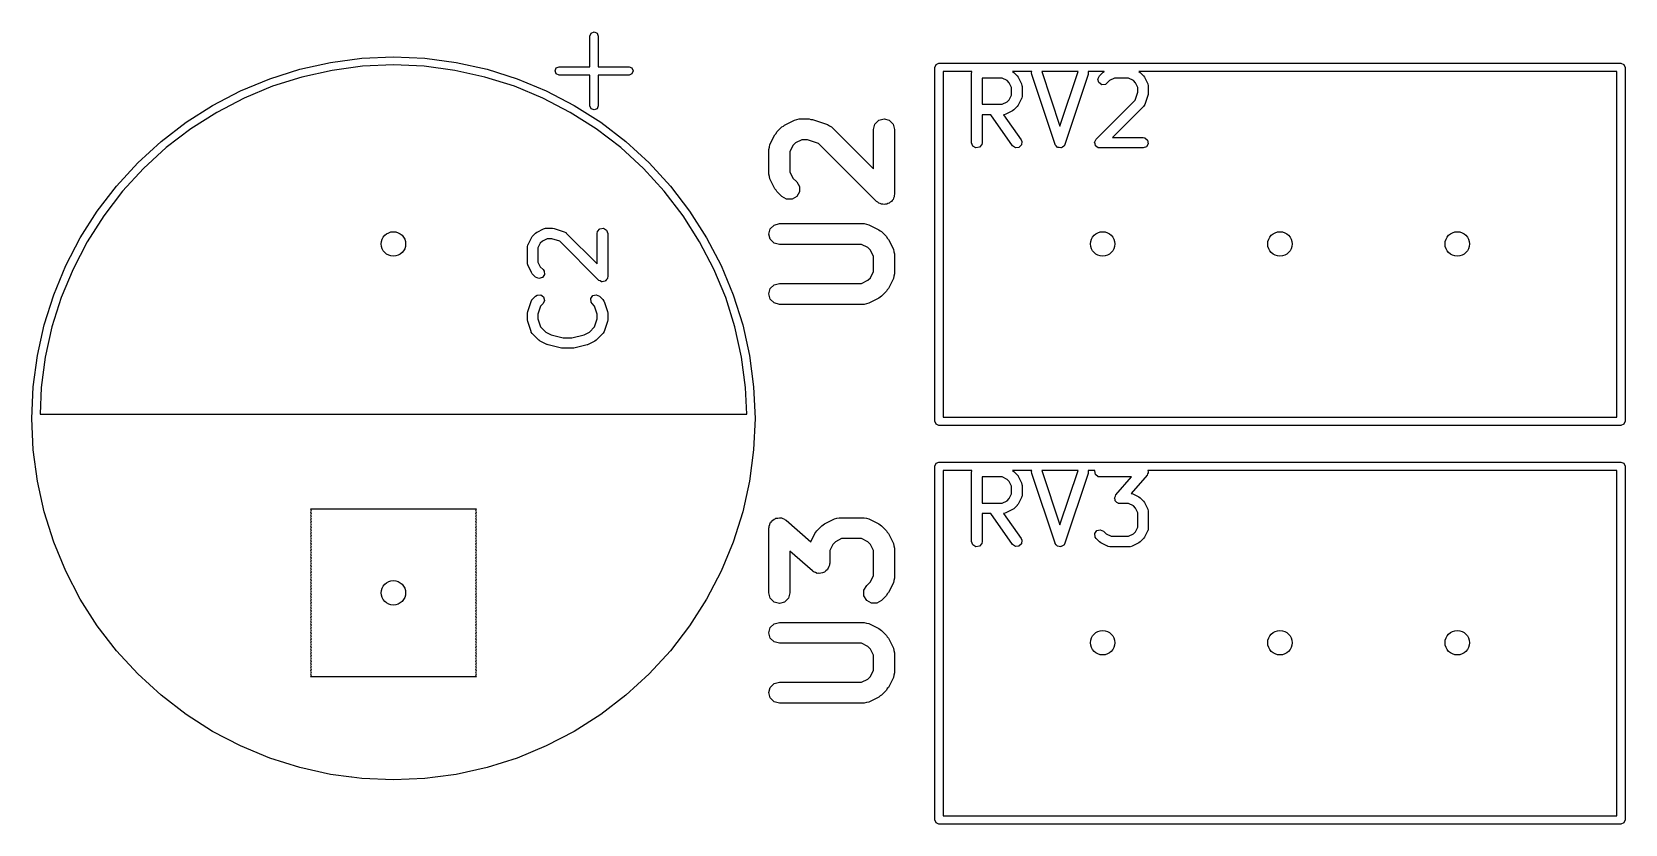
# Model space of a CAD drawing. Extents: x 0.02 to 2.37, y 0.01 to 1.59.
# Drawn here: x 1.471 to 2.37, y 0.573 to 1.02 of the extents above; entities that cross this region are included whole.
import ezdxf

# ---------------------------------------------------------------- set-up
doc = ezdxf.new("R2010")
doc.units = 0
doc.header["$MEASUREMENT"] = 0
doc.layers.add('BLACK', color=7, linetype='CONTINUOUS')

msp = doc.modelspace()

# ---------------------------------------------------------------- linework, layer by layer
at = {"layer": 'BLACK', "linetype": 'CONTINUOUS'}
for p, q in [((1.78583, 1.01731), (1.78652, 1.01898)), ((1.78583, 0.99999), (1.78583, 1.01731)), ((1.78652, 1.01898), (1.78819, 1.01967)), ((1.78819, 1.01967), (1.78986, 1.01898)), ((1.78986, 1.01898), (1.79055, 1.01731)), ((1.79055, 1.01731), (1.79055, 0.99999)), ((1.60525, 0.99321), (1.62222, 0.99856)), ((1.62222, 0.99856), (1.63959, 1.00241)), ((1.64037, 0.99795), (1.62339, 0.99418)), ((1.63959, 1.00241), (1.65723, 1.00474)), ((1.65762, 1.00022), (1.64037, 0.99795)), ((1.65723, 1.00474), (1.675, 1.00551)), ((1.675, 1.00098), (1.65762, 1.00022)), ((1.675, 1.00551), (1.69277, 1.00474)), ((1.69238, 1.00022), (1.675, 1.00098)), ((1.70963, 0.99795), (1.69238, 1.00022)), ((1.69277, 1.00474), (1.71041, 1.00241)), ((1.72661, 0.99418), (1.70963, 0.99795)), ((1.71041, 1.00241), (1.72778, 0.99856)), ((1.72778, 0.99856), (1.74475, 0.99321)), ((1.76614, 0.99762), (1.76683, 0.99929)), ((1.76683, 0.99595), (1.76614, 0.99762)), ((1.76683, 0.99929), (1.7685, 0.99999)), ((1.7685, 0.99999), (1.78583, 0.99999)), ((1.79055, 0.99999), (1.80787, 0.99999)), ((1.80787, 0.99999), (1.80954, 0.99929)), ((1.80954, 0.99929), (1.81024, 0.99762)), ((1.81024, 0.99762), (1.80954, 0.99595)), ((1.98031, 0.99961), (1.98101, 1.00128)), ((1.98031, 0.8), (1.98031, 0.99961)), ((1.98101, 1.00128), (1.98268, 1.00197)), ((1.98268, 1.00197), (2.36732, 1.00197)), ((2.36732, 1.00197), (2.36899, 1.00128)), ((2.36899, 1.00128), (2.36969, 0.99961)), ((2.36969, 0.99961), (2.36969, 0.8)), ((1.58881, 0.9864), (1.60525, 0.99321)), ((1.6068, 0.98895), (1.59073, 0.98229)), ((1.62339, 0.99418), (1.6068, 0.98895)), ((1.7432, 0.98895), (1.72661, 0.99418)), ((1.75927, 0.98229), (1.7432, 0.98895)), ((1.74475, 0.99321), (1.76119, 0.9864)), ((1.7685, 0.99526), (1.76683, 0.99595)), ((1.78583, 0.99526), (1.7685, 0.99526)), ((1.78583, 0.97794), (1.78583, 0.99526)), ((1.80787, 0.99526), (1.79055, 0.99526)), ((1.79055, 0.99526), (1.79055, 0.97794)), ((1.80954, 0.99595), (1.80787, 0.99526)), ((2.00125, 0.99724), (1.98504, 0.99724)), ((1.98504, 0.99724), (1.98504, 0.80236)), ((2.00112, 0.99646), (2.00118, 0.99685)), ((2.00112, 0.95709), (2.00112, 0.99646)), ((2.00116, 0.99698), (2.00123, 0.99709)), ((2.00118, 0.99685), (2.00116, 0.99698)), ((2.00123, 0.99709), (2.00125, 0.99724)), ((2.01837, 0.99351), (2.00702, 0.99351)), ((2.00702, 0.99351), (2.00702, 0.97879)), ((2.02107, 0.99216), (2.01837, 0.99351)), ((2.02226, 0.99097), (2.02107, 0.99216)), ((2.02361, 0.98827), (2.02226, 0.99097)), ((2.03514, 0.99724), (2.02411, 0.99724)), ((2.02411, 0.99724), (2.02414, 0.99723)), ((2.02414, 0.99723), (2.02485, 0.9967)), ((2.02485, 0.9967), (2.0249, 0.99668)), ((2.0249, 0.99668), (2.02678, 0.9948)), ((2.02678, 0.9948), (2.02728, 0.99408)), ((2.02728, 0.99408), (2.02733, 0.99403)), ((2.02733, 0.99403), (2.02921, 0.99029)), ((2.02921, 0.99029), (2.0295, 0.9893)), ((2.0295, 0.9893), (2.02946, 0.98913)), ((2.02946, 0.98913), (2.02952, 0.98896)), ((2.02952, 0.98896), (2.02952, 0.98334)), ((2.03486, 0.99654), (2.03514, 0.99724)), ((2.03501, 0.99553), (2.03486, 0.99654)), ((2.04814, 0.95616), (2.03501, 0.99553)), ((2.04067, 0.99724), (2.05094, 0.96643)), ((2.06121, 0.99724), (2.04067, 0.99724)), ((2.05094, 0.96643), (2.06121, 0.99724)), ((2.06686, 0.99553), (2.05374, 0.95616)), ((2.07589, 0.99724), (2.06682, 0.99724)), ((2.06682, 0.99724), (2.06686, 0.99553)), ((2.07237, 0.99297), (2.07322, 0.9948)), ((2.07289, 0.99102), (2.07237, 0.99297)), ((2.07455, 0.98986), (2.07289, 0.99102)), ((2.07322, 0.9948), (2.0751, 0.99668)), ((2.07656, 0.99004), (2.07455, 0.98986)), ((2.0751, 0.99668), (2.07582, 0.99718)), ((2.07582, 0.99718), (2.07586, 0.99723)), ((2.07586, 0.99723), (2.07589, 0.99724)), ((2.0774, 0.99063), (2.07656, 0.99004)), ((2.07893, 0.99216), (2.0774, 0.99063)), ((2.08163, 0.99351), (2.07893, 0.99216)), ((2.08961, 0.99351), (2.08163, 0.99351)), ((2.09231, 0.99216), (2.08961, 0.99351)), ((2.0935, 0.99097), (2.09231, 0.99216)), ((2.09485, 0.98827), (2.0935, 0.99097)), ((2.09535, 0.99724), (2.09538, 0.99723)), ((2.36496, 0.99724), (2.09535, 0.99724)), ((2.09538, 0.99723), (2.09609, 0.9967)), ((2.09609, 0.9967), (2.09614, 0.99668)), ((2.09614, 0.99668), (2.09802, 0.9948)), ((2.09802, 0.9948), (2.09853, 0.99408)), ((2.09853, 0.99408), (2.09857, 0.99403)), ((2.09857, 0.99403), (2.10045, 0.99029)), ((2.10045, 0.99029), (2.10074, 0.9893)), ((2.10074, 0.9893), (2.1007, 0.98913)), ((2.1007, 0.98913), (2.10076, 0.98896)), ((2.10076, 0.98896), (2.10076, 0.98522)), ((2.36496, 0.80236), (2.36496, 0.99724)), ((1.57303, 0.97819), (1.58881, 0.9864)), ((1.59073, 0.98229), (1.5753, 0.97426)), ((1.7747, 0.97426), (1.75927, 0.98229)), ((1.76119, 0.9864), (1.77697, 0.97819)), ((2.01837, 0.97879), (2.02107, 0.98014)), ((2.02107, 0.98014), (2.02226, 0.98134)), ((2.02226, 0.98134), (2.02361, 0.98404)), ((2.02361, 0.98404), (2.02361, 0.98827)), ((2.02921, 0.98202), (2.02733, 0.97827)), ((2.02923, 0.9822), (2.02921, 0.98202)), ((2.02934, 0.98233), (2.02923, 0.9822)), ((2.02952, 0.98334), (2.02934, 0.98233)), ((2.07135, 0.95918), (2.09335, 0.98119)), ((2.09335, 0.98119), (2.09485, 0.98569)), ((2.09485, 0.98569), (2.09485, 0.98827)), ((2.10061, 0.98428), (2.09873, 0.97866)), ((2.10076, 0.98522), (2.10061, 0.98435)), ((2.10061, 0.98435), (2.10061, 0.98428)), ((1.55803, 0.96863), (1.57303, 0.97819)), ((1.5753, 0.97426), (1.56063, 0.96492)), ((1.78937, 0.96492), (1.7747, 0.97426)), ((1.77697, 0.97819), (1.79197, 0.96863)), ((1.78652, 0.97627), (1.78583, 0.97794)), ((1.78819, 0.97558), (1.78652, 0.97627)), ((1.78986, 0.97627), (1.78819, 0.97558)), ((1.79055, 0.97794), (1.78986, 0.97627)), ((1.90259, 0.97019), (1.9039, 0.97054)), ((1.9039, 0.97054), (1.90952, 0.97054)), ((1.90952, 0.97054), (1.91044, 0.97029)), ((1.94875, 0.96975), (1.95171, 0.97054)), ((1.95171, 0.97054), (1.95466, 0.96975)), ((2.00702, 0.97879), (2.01837, 0.97879)), ((2.0119, 0.97289), (2.00702, 0.97289)), ((2.00702, 0.97289), (2.00702, 0.95709)), ((2.02415, 0.9554), (2.0119, 0.97289)), ((2.01923, 0.97295), (2.0191, 0.9729)), ((2.0191, 0.9729), (2.02898, 0.95879)), ((2.0194, 0.97291), (2.01923, 0.97295)), ((2.02039, 0.9732), (2.0194, 0.97291)), ((2.02414, 0.97508), (2.02039, 0.9732)), ((2.02418, 0.97512), (2.02414, 0.97508)), ((2.0249, 0.97563), (2.02418, 0.97512)), ((2.02678, 0.9775), (2.0249, 0.97563)), ((2.02681, 0.97756), (2.02678, 0.9775)), ((2.02733, 0.97827), (2.02681, 0.97756)), ((2.09802, 0.9775), (2.08056, 0.96005)), ((2.09809, 0.97766), (2.09802, 0.9775)), ((2.09824, 0.97776), (2.09809, 0.97766)), ((2.09873, 0.97866), (2.09824, 0.97776)), ((1.54391, 0.9578), (1.55803, 0.96863)), ((1.56063, 0.96492), (1.54683, 0.95433)), ((1.80317, 0.95433), (1.78937, 0.96492)), ((1.79197, 0.96863), (1.80609, 0.9578)), ((1.88737, 0.95602), (1.89018, 0.96165)), ((1.89018, 0.96165), (1.89081, 0.96236)), ((1.89081, 0.96236), (1.89129, 0.96318)), ((1.89129, 0.96318), (1.8941, 0.966)), ((1.8941, 0.966), (1.89492, 0.96647)), ((1.89492, 0.96647), (1.89563, 0.9671)), ((1.89563, 0.9671), (1.90126, 0.96991)), ((1.90126, 0.96991), (1.90259, 0.97019)), ((1.91044, 0.97029), (1.91139, 0.97023)), ((1.91139, 0.97023), (1.91983, 0.96742)), ((1.91983, 0.96742), (1.92096, 0.96667)), ((1.92096, 0.96667), (1.92214, 0.966)), ((1.92214, 0.966), (1.9458, 0.94233)), ((1.9458, 0.96463), (1.94659, 0.96758)), ((1.9458, 0.94233), (1.9458, 0.96463)), ((1.94659, 0.96758), (1.94875, 0.96975)), ((1.95466, 0.96975), (1.95682, 0.96758)), ((1.95682, 0.96758), (1.95761, 0.96463)), ((1.95761, 0.96463), (1.95761, 0.92807)), ((1.53079, 0.94578), (1.54391, 0.9578)), ((1.54683, 0.95433), (1.534, 0.94257)), ((1.816, 0.94257), (1.80317, 0.95433)), ((1.80609, 0.9578), (1.81921, 0.94578)), ((1.88675, 0.95338), (1.8871, 0.95469)), ((1.88675, 0.93932), (1.88675, 0.95338)), ((1.8871, 0.95469), (1.88737, 0.95602)), ((1.90032, 0.95551), (1.89856, 0.95199)), ((1.90177, 0.95697), (1.90032, 0.95551)), ((1.90529, 0.95873), (1.90177, 0.95697)), ((1.90857, 0.95873), (1.90529, 0.95873)), ((1.91477, 0.95666), (1.90857, 0.95873)), ((1.94753, 0.9239), (1.91477, 0.95666)), ((2.00181, 0.9552), (2.00112, 0.95709)), ((2.00356, 0.95419), (2.00181, 0.9552)), ((2.00554, 0.95454), (2.00356, 0.95419)), ((2.00684, 0.95608), (2.00554, 0.95454)), ((2.00702, 0.95709), (2.00684, 0.95608)), ((2.0258, 0.95424), (2.02415, 0.9554)), ((2.02781, 0.95442), (2.0258, 0.95424)), ((2.02924, 0.95585), (2.02781, 0.95442)), ((2.02898, 0.95879), (2.02942, 0.95786)), ((2.02942, 0.95786), (2.02924, 0.95585)), ((2.04819, 0.95609), (2.04814, 0.95616)), ((2.04819, 0.95601), (2.04819, 0.95609)), ((2.04881, 0.95531), (2.04819, 0.95601)), ((2.04939, 0.95458), (2.04881, 0.95531)), ((2.04947, 0.95456), (2.04939, 0.95458)), ((2.04953, 0.9545), (2.04947, 0.95456)), ((2.05046, 0.95436), (2.04953, 0.9545)), ((2.05137, 0.95417), (2.05046, 0.95436)), ((2.05145, 0.95421), (2.05137, 0.95417)), ((2.05153, 0.9542), (2.05145, 0.95421)), ((2.05233, 0.95469), (2.05153, 0.9542)), ((2.05315, 0.95513), (2.05233, 0.95469)), ((2.05318, 0.95521), (2.05315, 0.95513)), ((2.05325, 0.95526), (2.05318, 0.95521)), ((2.05374, 0.95616), (2.05325, 0.95526)), ((2.07049, 0.95735), (2.07055, 0.95747)), ((2.07072, 0.95649), (2.07049, 0.95735)), ((2.07053, 0.95761), (2.07097, 0.95838)), ((2.07055, 0.95747), (2.07053, 0.95761)), ((2.07088, 0.95562), (2.07072, 0.95649)), ((2.07098, 0.95553), (2.07088, 0.95562)), ((2.07097, 0.95838), (2.07135, 0.95918)), ((2.07102, 0.9554), (2.07098, 0.95553)), ((2.07174, 0.95489), (2.07102, 0.9554)), ((2.07242, 0.95432), (2.07174, 0.95489)), ((2.07261, 0.95429), (2.07242, 0.95432)), ((2.07267, 0.95424), (2.07261, 0.95429)), ((2.0728, 0.95425), (2.07267, 0.95424)), ((2.07343, 0.95414), (2.0728, 0.95425)), ((2.09781, 0.95414), (2.07343, 0.95414)), ((2.08056, 0.96005), (2.09781, 0.96005)), ((2.09781, 0.96005), (2.09882, 0.95987)), ((2.0997, 0.95483), (2.09781, 0.95414)), ((2.09882, 0.95987), (2.10036, 0.95857)), ((2.10071, 0.95658), (2.0997, 0.95483)), ((2.10036, 0.95857), (2.10071, 0.95658)), ((1.51878, 0.93266), (1.53079, 0.94578)), ((1.81921, 0.94578), (1.83122, 0.93266)), ((1.89856, 0.95199), (1.89856, 0.94072)), ((1.534, 0.94257), (1.52225, 0.92975)), ((1.82775, 0.92975), (1.816, 0.94257)), ((1.8871, 0.93801), (1.88675, 0.93932)), ((1.88737, 0.93668), (1.8871, 0.93801)), ((1.89018, 0.93106), (1.88737, 0.93668)), ((1.89856, 0.94072), (1.90032, 0.9372)), ((1.90032, 0.9372), (1.90245, 0.93506)), ((1.90245, 0.93506), (1.90398, 0.93241)), ((1.50794, 0.91855), (1.51878, 0.93266)), ((1.52225, 0.92975), (1.51166, 0.91595)), ((1.83834, 0.91595), (1.82775, 0.92975)), ((1.83122, 0.93266), (1.84206, 0.91855)), ((1.89081, 0.93035), (1.89018, 0.93106)), ((1.89129, 0.92952), (1.89081, 0.93035)), ((1.8941, 0.92671), (1.89129, 0.92952)), ((1.89675, 0.92518), (1.8941, 0.92671)), ((1.90245, 0.92671), (1.8998, 0.92518)), ((1.90398, 0.92936), (1.90245, 0.92671)), ((1.90398, 0.93241), (1.90398, 0.92936)), ((1.95702, 0.92587), (1.95682, 0.92512)), ((1.95741, 0.92655), (1.95702, 0.92587)), ((1.95761, 0.92807), (1.95741, 0.92732)), ((1.95741, 0.92732), (1.95741, 0.92655)), ((1.49839, 0.90354), (1.50794, 0.91855)), ((1.84206, 0.91855), (1.85161, 0.90354)), ((1.8998, 0.92518), (1.89675, 0.92518)), ((1.9482, 0.92351), (1.94753, 0.9239)), ((1.94875, 0.92296), (1.9482, 0.92351)), ((1.9495, 0.92276), (1.94875, 0.92296)), ((1.95018, 0.92237), (1.9495, 0.92276)), ((1.95095, 0.92237), (1.95018, 0.92237)), ((1.95171, 0.92217), (1.95095, 0.92237)), ((1.95246, 0.92237), (1.95171, 0.92217)), ((1.95323, 0.92237), (1.95246, 0.92237)), ((1.95391, 0.92276), (1.95323, 0.92237)), ((1.95466, 0.92296), (1.95391, 0.92276)), ((1.95521, 0.92351), (1.95466, 0.92296)), ((1.95588, 0.9239), (1.95521, 0.92351)), ((1.95627, 0.92457), (1.95588, 0.9239)), ((1.95682, 0.92512), (1.95627, 0.92457)), ((1.51166, 0.91595), (1.50231, 0.90128)), ((1.75597, 0.9067), (1.75971, 0.90857)), ((1.75971, 0.90857), (1.7607, 0.90887)), ((1.7607, 0.90887), (1.76087, 0.90883)), ((1.76087, 0.90883), (1.76104, 0.90889)), ((1.76104, 0.90889), (1.76478, 0.90889)), ((1.76478, 0.90889), (1.76565, 0.90873)), ((1.76565, 0.90873), (1.76572, 0.90873)), ((1.76572, 0.90873), (1.77134, 0.90686)), ((1.79013, 0.90694), (1.79143, 0.90849)), ((1.79143, 0.90849), (1.79342, 0.90884)), ((1.79342, 0.90884), (1.79517, 0.90783)), ((1.79517, 0.90783), (1.79586, 0.90593)), ((1.84769, 0.90128), (1.83834, 0.91595)), ((1.88675, 0.90558), (1.88754, 0.90853)), ((1.88754, 0.90853), (1.8897, 0.91069)), ((1.8897, 0.91069), (1.89265, 0.91148)), ((1.89265, 0.91148), (1.94046, 0.91148)), ((1.94046, 0.91148), (1.94177, 0.91113)), ((1.94177, 0.91113), (1.9431, 0.91086)), ((1.9431, 0.91086), (1.94872, 0.90805)), ((1.94872, 0.90805), (1.94943, 0.90742)), ((1.49017, 0.88776), (1.49839, 0.90354)), ((1.50231, 0.90128), (1.49428, 0.88585)), ((1.75058, 0.89843), (1.75076, 0.89944)), ((1.75076, 0.89944), (1.75087, 0.89958)), ((1.75087, 0.89958), (1.7509, 0.89976)), ((1.7509, 0.89976), (1.75277, 0.9035)), ((1.75277, 0.9035), (1.7533, 0.90421)), ((1.7533, 0.90421), (1.75332, 0.90427)), ((1.75332, 0.90427), (1.7552, 0.90615)), ((1.7552, 0.90615), (1.75592, 0.90665)), ((1.75592, 0.90665), (1.75597, 0.9067)), ((1.75784, 0.90043), (1.75649, 0.89774)), ((1.75903, 0.90163), (1.75784, 0.90043)), ((1.76173, 0.90298), (1.75903, 0.90163)), ((1.76431, 0.90298), (1.76173, 0.90298)), ((1.76881, 0.90148), (1.76431, 0.90298)), ((1.79082, 0.87947), (1.76881, 0.90148)), ((1.77134, 0.90686), (1.77224, 0.90637)), ((1.77224, 0.90637), (1.77234, 0.90622)), ((1.77234, 0.90622), (1.7725, 0.90615)), ((1.7725, 0.90615), (1.78995, 0.88869)), ((1.78995, 0.90593), (1.79013, 0.90694)), ((1.78995, 0.88869), (1.78995, 0.90593)), ((1.79586, 0.90593), (1.79586, 0.88156)), ((1.85572, 0.88585), (1.84769, 0.90128)), ((1.85161, 0.90354), (1.85983, 0.88776)), ((1.88754, 0.90262), (1.88675, 0.90558)), ((1.8897, 0.90046), (1.88754, 0.90262)), ((1.89265, 0.89967), (1.8897, 0.90046)), ((1.93906, 0.89967), (1.89265, 0.89967)), ((1.94258, 0.89791), (1.93906, 0.89967)), ((1.94943, 0.90742), (1.95026, 0.90694)), ((1.95026, 0.90694), (1.95307, 0.90413)), ((1.95307, 0.90413), (1.95354, 0.90331)), ((1.95354, 0.90331), (1.95418, 0.90259)), ((1.95418, 0.90259), (1.95699, 0.89697)), ((1.75058, 0.88906), (1.75058, 0.89843)), ((1.75649, 0.89774), (1.75649, 0.88976)), ((1.75649, 0.88976), (1.75784, 0.88706)), ((1.94404, 0.89645), (1.94258, 0.89791)), ((1.9458, 0.89293), (1.94404, 0.89645)), ((1.9458, 0.88447), (1.9458, 0.89293)), ((1.95699, 0.89697), (1.95726, 0.89564)), ((1.95726, 0.89564), (1.95761, 0.89433)), ((1.95761, 0.89433), (1.95761, 0.88308)), ((1.48336, 0.87133), (1.49017, 0.88776)), ((1.49428, 0.88585), (1.48762, 0.86977)), ((1.75064, 0.88889), (1.75058, 0.88906)), ((1.7506, 0.88872), (1.75064, 0.88889)), ((1.7509, 0.88774), (1.7506, 0.88872)), ((1.75277, 0.88399), (1.7509, 0.88774)), ((1.75282, 0.88395), (1.75277, 0.88399)), ((1.75332, 0.88322), (1.75282, 0.88395)), ((1.7552, 0.88135), (1.75332, 0.88322)), ((1.75703, 0.88049), (1.7552, 0.88135)), ((1.75898, 0.88102), (1.75703, 0.88049)), ((1.75784, 0.88706), (1.75937, 0.88552)), ((1.76014, 0.88267), (1.75898, 0.88102)), ((1.75937, 0.88552), (1.75996, 0.88468)), ((1.75996, 0.88468), (1.76014, 0.88267)), ((1.79571, 0.88073), (1.79568, 0.88055)), ((1.79576, 0.8808), (1.79571, 0.88073)), ((1.79586, 0.88156), (1.79575, 0.88093)), ((1.79575, 0.88093), (1.79576, 0.8808)), ((1.86238, 0.86977), (1.85572, 0.88585)), ((1.85983, 0.88776), (1.86664, 0.87133)), ((1.94258, 0.8795), (1.94404, 0.88095)), ((1.94404, 0.88095), (1.9458, 0.88447)), ((1.95726, 0.88177), (1.95699, 0.88044)), ((1.95761, 0.88308), (1.95726, 0.88177)), ((1.79162, 0.8791), (1.79082, 0.87947)), ((1.79239, 0.87865), (1.79162, 0.8791)), ((1.79253, 0.87868), (1.79239, 0.87865)), ((1.79265, 0.87862), (1.79253, 0.87868)), ((1.79351, 0.87885), (1.79265, 0.87862)), ((1.79438, 0.879), (1.79351, 0.87885)), ((1.79447, 0.87911), (1.79438, 0.879)), ((1.7946, 0.87914), (1.79447, 0.87911)), ((1.79511, 0.87987), (1.7946, 0.87914)), ((1.79568, 0.88055), (1.79511, 0.87987)), ((1.88675, 0.87183), (1.88754, 0.87478)), ((1.88754, 0.86888), (1.88675, 0.87183)), ((1.88754, 0.87478), (1.8897, 0.87695)), ((1.8897, 0.87695), (1.89265, 0.87774)), ((1.89265, 0.87774), (1.93906, 0.87774)), ((1.93906, 0.87774), (1.94258, 0.8795)), ((1.95307, 0.87328), (1.95026, 0.87047)), ((1.95354, 0.8741), (1.95307, 0.87328)), ((1.95418, 0.87481), (1.95354, 0.8741)), ((1.95699, 0.88044), (1.95418, 0.87481)), ((1.47801, 0.85436), (1.48336, 0.87133)), ((1.48762, 0.86977), (1.48239, 0.85318)), ((1.75073, 0.86187), (1.75261, 0.8675)), ((1.75261, 0.8675), (1.7531, 0.8684)), ((1.7531, 0.8684), (1.75325, 0.86849)), ((1.75325, 0.86849), (1.75332, 0.86865)), ((1.75332, 0.86865), (1.7552, 0.87053)), ((1.7552, 0.87053), (1.75604, 0.87111)), ((1.75604, 0.87111), (1.75805, 0.87129)), ((1.75799, 0.86497), (1.75649, 0.86046)), ((1.75937, 0.86635), (1.75799, 0.86497)), ((1.75805, 0.87129), (1.7597, 0.87013)), ((1.76023, 0.86818), (1.75937, 0.86635)), ((1.7597, 0.87013), (1.76023, 0.86818)), ((1.7863, 0.8692), (1.78746, 0.87086)), ((1.78648, 0.86719), (1.7863, 0.8692)), ((1.78707, 0.86635), (1.78648, 0.86719)), ((1.78845, 0.86497), (1.78707, 0.86635)), ((1.78746, 0.87086), (1.78941, 0.87138)), ((1.78995, 0.86046), (1.78845, 0.86497)), ((1.78941, 0.87138), (1.79124, 0.87053)), ((1.79124, 0.87053), (1.79312, 0.86865)), ((1.79312, 0.86865), (1.79371, 0.86781)), ((1.79371, 0.86781), (1.79372, 0.86764)), ((1.79372, 0.86764), (1.79383, 0.8675)), ((1.79383, 0.8675), (1.79571, 0.86187)), ((1.86761, 0.85318), (1.86238, 0.86977)), ((1.86664, 0.87133), (1.87199, 0.85436)), ((1.8897, 0.86672), (1.88754, 0.86888)), ((1.89265, 0.86593), (1.8897, 0.86672)), ((1.94046, 0.86593), (1.89265, 0.86593)), ((1.94177, 0.86628), (1.94046, 0.86593)), ((1.9431, 0.86655), (1.94177, 0.86628)), ((1.94872, 0.86936), (1.9431, 0.86655)), ((1.94943, 0.86999), (1.94872, 0.86936)), ((1.95026, 0.87047), (1.94943, 0.86999)), ((1.47416, 0.83699), (1.47801, 0.85436)), ((1.75058, 0.86094), (1.75074, 0.86181)), ((1.75058, 0.85719), (1.75058, 0.86094)), ((1.75061, 0.85713), (1.75058, 0.85719)), ((1.75073, 0.85626), (1.75061, 0.85713)), ((1.75074, 0.86181), (1.75073, 0.86187)), ((1.75261, 0.85063), (1.75073, 0.85626)), ((1.75649, 0.86046), (1.75649, 0.85767)), ((1.75649, 0.85767), (1.75799, 0.85316)), ((1.78845, 0.85316), (1.78995, 0.85767)), ((1.78995, 0.85767), (1.78995, 0.86046)), ((1.79571, 0.85626), (1.79383, 0.85063)), ((1.79571, 0.86187), (1.79584, 0.861)), ((1.79586, 0.85719), (1.79571, 0.85632)), ((1.79571, 0.85632), (1.79571, 0.85626)), ((1.79584, 0.861), (1.79586, 0.86094)), ((1.79586, 0.86094), (1.79586, 0.85719)), ((1.87199, 0.85436), (1.87584, 0.83699)), ((1.48239, 0.85318), (1.47863, 0.8362)), ((1.75272, 0.85049), (1.75261, 0.85063)), ((1.75273, 0.85032), (1.75272, 0.85049)), ((1.75332, 0.84948), (1.75273, 0.85032)), ((1.75707, 0.84573), (1.75332, 0.84948)), ((1.75713, 0.8457), (1.75707, 0.84573)), ((1.75784, 0.84517), (1.75713, 0.8457)), ((1.76159, 0.8433), (1.75784, 0.84517)), ((1.75799, 0.85316), (1.76091, 0.85024)), ((1.76091, 0.85024), (1.76394, 0.84873)), ((1.76394, 0.84873), (1.77077, 0.84702)), ((1.77077, 0.84702), (1.77567, 0.84702)), ((1.77567, 0.84702), (1.7825, 0.84873)), ((1.7825, 0.84873), (1.78553, 0.85024)), ((1.7886, 0.84517), (1.78485, 0.8433)), ((1.78553, 0.85024), (1.78845, 0.85316)), ((1.78865, 0.84522), (1.7886, 0.84517)), ((1.78937, 0.84573), (1.78865, 0.84522)), ((1.79312, 0.84948), (1.78937, 0.84573)), ((1.79319, 0.84964), (1.79312, 0.84948)), ((1.79334, 0.84973), (1.79319, 0.84964)), ((1.79383, 0.85063), (1.79334, 0.84973)), ((1.87137, 0.8362), (1.86761, 0.85318)), ((1.47184, 0.81935), (1.47416, 0.83699)), ((1.47863, 0.8362), (1.47636, 0.81895)), ((1.76173, 0.84328), (1.76159, 0.8433)), ((1.76219, 0.84308), (1.76173, 0.84328)), ((1.76969, 0.8412), (1.76219, 0.84308)), ((1.76983, 0.84122), (1.76969, 0.8412)), ((1.77041, 0.84111), (1.76983, 0.84122)), ((1.77603, 0.84111), (1.77041, 0.84111)), ((1.77616, 0.84116), (1.77603, 0.84111)), ((1.77675, 0.8412), (1.77616, 0.84116)), ((1.78425, 0.84308), (1.77675, 0.8412)), ((1.78436, 0.84315), (1.78425, 0.84308)), ((1.78485, 0.8433), (1.78436, 0.84315)), ((1.87364, 0.81895), (1.87137, 0.8362)), ((1.87584, 0.83699), (1.87816, 0.81935)), ((1.47106, 0.80157), (1.47184, 0.81935)), ((1.47636, 0.81895), (1.4757, 0.80394)), ((1.8743, 0.80394), (1.87364, 0.81895)), ((1.87816, 0.81935), (1.87894, 0.80157)), ((1.47184, 0.7838), (1.47106, 0.80157)), ((1.4757, 0.80394), (1.8743, 0.80394)), ((1.87894, 0.80157), (1.87816, 0.7838)), ((1.98101, 0.79833), (1.98031, 0.8)), ((1.98504, 0.80236), (2.36496, 0.80236)), ((2.36969, 0.8), (2.36899, 0.79833)), ((1.98268, 0.79764), (1.98101, 0.79833)), ((2.36732, 0.79764), (1.98268, 0.79764)), ((2.36899, 0.79833), (2.36732, 0.79764)), ((1.47416, 0.76616), (1.47184, 0.7838)), ((1.87816, 0.7838), (1.87584, 0.76616)), ((1.98031, 0.77461), (1.98101, 0.77628)), ((1.98031, 0.575), (1.98031, 0.77461)), ((1.98101, 0.77628), (1.98268, 0.77697)), ((1.98268, 0.77697), (2.36732, 0.77697)), ((2.36732, 0.77697), (2.36899, 0.77628)), ((2.36899, 0.77628), (2.36969, 0.77461)), ((2.36969, 0.77461), (2.36969, 0.575)), ((1.47801, 0.74879), (1.47416, 0.76616)), ((1.87584, 0.76616), (1.87199, 0.74879)), ((2.00125, 0.77224), (1.98504, 0.77224)), ((1.98504, 0.77224), (1.98504, 0.57736)), ((2.00112, 0.77146), (2.00118, 0.77185)), ((2.00112, 0.73209), (2.00112, 0.77146)), ((2.00116, 0.77198), (2.00123, 0.77209)), ((2.00118, 0.77185), (2.00116, 0.77198)), ((2.00123, 0.77209), (2.00125, 0.77224)), ((2.01837, 0.76851), (2.00702, 0.76851)), ((2.00702, 0.76851), (2.00702, 0.75379)), ((2.02107, 0.76716), (2.01837, 0.76851)), ((2.02226, 0.76597), (2.02107, 0.76716)), ((2.02361, 0.76327), (2.02226, 0.76597)), ((2.03514, 0.77224), (2.02411, 0.77224)), ((2.02411, 0.77224), (2.02414, 0.77223)), ((2.02414, 0.77223), (2.02485, 0.7717)), ((2.02485, 0.7717), (2.0249, 0.77168)), ((2.0249, 0.77168), (2.02678, 0.7698)), ((2.02678, 0.7698), (2.02728, 0.76908)), ((2.02728, 0.76908), (2.02733, 0.76903)), ((2.02733, 0.76903), (2.02921, 0.76529)), ((2.02921, 0.76529), (2.0295, 0.7643)), ((2.0295, 0.7643), (2.02946, 0.76413)), ((2.02946, 0.76413), (2.02952, 0.76396)), ((2.02952, 0.76396), (2.02952, 0.75834)), ((2.03486, 0.77154), (2.03514, 0.77224)), ((2.03501, 0.77053), (2.03486, 0.77154)), ((2.04814, 0.73116), (2.03501, 0.77053)), ((2.04067, 0.77224), (2.05094, 0.74143)), ((2.06121, 0.77224), (2.04067, 0.77224)), ((2.05094, 0.74143), (2.06121, 0.77224)), ((2.06686, 0.77053), (2.05374, 0.73116)), ((2.07068, 0.77224), (2.06682, 0.77224)), ((2.06682, 0.77224), (2.06686, 0.77053)), ((2.07053, 0.77198), (2.07068, 0.77224)), ((2.07088, 0.76999), (2.07053, 0.77198)), ((2.07242, 0.76869), (2.07088, 0.76999)), ((2.07343, 0.76851), (2.07242, 0.76869)), ((2.0913, 0.76851), (2.07343, 0.76851)), ((2.08246, 0.75841), (2.0913, 0.76851)), ((2.10003, 0.76952), (2.09107, 0.75928)), ((2.10032, 0.77026), (2.10003, 0.76952)), ((2.10071, 0.77095), (2.10032, 0.77026)), ((2.10049, 0.77224), (2.1005, 0.77216)), ((2.36496, 0.77224), (2.10049, 0.77224)), ((2.1005, 0.77216), (2.10076, 0.7714)), ((2.10076, 0.7714), (2.10067, 0.77118)), ((2.10067, 0.77118), (2.10071, 0.77095)), ((2.36496, 0.57736), (2.36496, 0.77224)), ((2.01837, 0.75379), (2.02107, 0.75514)), ((2.02107, 0.75514), (2.02226, 0.75634)), ((2.02226, 0.75634), (2.02361, 0.75904)), ((2.02361, 0.75904), (2.02361, 0.76327)), ((2.02921, 0.75702), (2.02733, 0.75327)), ((2.02923, 0.7572), (2.02921, 0.75702)), ((2.02934, 0.75733), (2.02923, 0.7572)), ((2.02952, 0.75834), (2.02934, 0.75733)), ((2.08173, 0.75653), (2.08182, 0.75675)), ((2.08199, 0.75577), (2.08173, 0.75653)), ((2.08178, 0.75698), (2.08217, 0.75767)), ((2.08182, 0.75675), (2.08178, 0.75698)), ((2.08213, 0.75499), (2.08199, 0.75577)), ((2.08231, 0.75484), (2.08213, 0.75499)), ((2.08217, 0.75767), (2.08246, 0.75841)), ((2.09107, 0.75928), (2.09132, 0.75924)), ((2.09132, 0.75924), (2.09145, 0.75913)), ((2.09145, 0.75913), (2.09163, 0.75911)), ((2.09163, 0.75911), (2.09538, 0.75723)), ((2.09538, 0.75723), (2.09609, 0.75671)), ((2.09609, 0.75671), (2.09614, 0.75668)), ((2.09614, 0.75668), (2.09802, 0.7548)), ((1.48336, 0.73182), (1.47801, 0.74879)), ((1.62818, 0.75035), (1.6285, 0.74957)), ((1.72182, 0.75035), (1.62818, 0.75035)), ((1.6285, 0.74957), (1.62818, 0.74878)), ((1.62818, 0.74878), (1.6285, 0.74799)), ((1.6285, 0.74799), (1.62818, 0.7472)), ((1.62818, 0.7472), (1.6285, 0.74642)), ((1.6285, 0.74642), (1.62818, 0.74563)), ((1.7215, 0.74957), (1.72182, 0.75035)), ((1.72182, 0.74878), (1.7215, 0.74957)), ((1.7215, 0.74799), (1.72182, 0.74878)), ((1.72182, 0.7472), (1.7215, 0.74799)), ((1.7215, 0.74642), (1.72182, 0.7472)), ((1.72182, 0.74563), (1.7215, 0.74642)), ((1.87199, 0.74879), (1.86664, 0.73182)), ((2.00702, 0.75379), (2.01837, 0.75379)), ((2.0119, 0.74789), (2.00702, 0.74789)), ((2.00702, 0.74789), (2.00702, 0.73209)), ((2.02415, 0.7304), (2.0119, 0.74789)), ((2.01923, 0.74795), (2.0191, 0.7479)), ((2.0191, 0.7479), (2.02898, 0.73379)), ((2.0194, 0.74791), (2.01923, 0.74795)), ((2.02039, 0.7482), (2.0194, 0.74791)), ((2.02414, 0.75008), (2.02039, 0.7482)), ((2.02418, 0.75012), (2.02414, 0.75008)), ((2.0249, 0.75063), (2.02418, 0.75012)), ((2.02678, 0.7525), (2.0249, 0.75063)), ((2.02681, 0.75256), (2.02678, 0.7525)), ((2.02733, 0.75327), (2.02681, 0.75256)), ((2.08238, 0.75461), (2.08231, 0.75484)), ((2.08306, 0.7542), (2.08238, 0.75461)), ((2.08367, 0.75369), (2.08306, 0.7542)), ((2.08401, 0.75363), (2.08367, 0.75369)), ((2.08411, 0.75357), (2.08401, 0.75363)), ((2.08425, 0.75359), (2.08411, 0.75357)), ((2.08468, 0.75351), (2.08425, 0.75359)), ((2.08961, 0.75351), (2.08468, 0.75351)), ((2.09231, 0.75216), (2.08961, 0.75351)), ((2.0935, 0.75097), (2.09231, 0.75216)), ((2.09485, 0.74827), (2.0935, 0.75097)), ((2.09485, 0.74029), (2.09485, 0.74827)), ((2.09802, 0.7548), (2.09853, 0.75408)), ((2.09853, 0.75408), (2.09857, 0.75404)), ((2.09857, 0.75404), (2.10045, 0.75029)), ((2.10045, 0.75029), (2.10074, 0.7493)), ((2.10074, 0.7493), (2.1007, 0.74913)), ((2.1007, 0.74913), (2.10076, 0.74897)), ((2.10076, 0.74897), (2.10076, 0.73959)), ((1.62818, 0.74563), (1.6285, 0.74484)), ((1.6285, 0.74484), (1.62818, 0.74406)), ((1.62818, 0.74406), (1.6285, 0.74327)), ((1.6285, 0.74327), (1.62818, 0.74248)), ((1.62818, 0.74248), (1.6285, 0.74169)), ((1.6285, 0.74169), (1.62818, 0.74091)), ((1.62818, 0.74091), (1.6285, 0.74012)), ((1.6285, 0.74012), (1.62818, 0.73933)), ((1.62818, 0.73933), (1.6285, 0.73854)), ((1.6285, 0.73854), (1.62818, 0.73776)), ((1.62818, 0.73776), (1.6285, 0.73697)), ((1.6285, 0.73697), (1.62818, 0.73618)), ((1.7215, 0.74484), (1.72182, 0.74563)), ((1.72182, 0.74406), (1.7215, 0.74484)), ((1.7215, 0.74327), (1.72182, 0.74406)), ((1.72182, 0.74248), (1.7215, 0.74327)), ((1.7215, 0.74169), (1.72182, 0.74248)), ((1.72182, 0.74091), (1.7215, 0.74169)), ((1.7215, 0.74012), (1.72182, 0.74091)), ((1.72182, 0.73933), (1.7215, 0.74012)), ((1.7215, 0.73854), (1.72182, 0.73933)), ((1.72182, 0.73776), (1.7215, 0.73854)), ((1.7215, 0.73697), (1.72182, 0.73776)), ((1.72182, 0.73618), (1.7215, 0.73697)), ((1.88675, 0.73963), (1.8869, 0.7402)), ((1.88675, 0.70307), (1.88675, 0.73963)), ((1.88686, 0.74078), (1.88729, 0.74165)), ((1.8869, 0.7402), (1.88686, 0.74078)), ((1.88729, 0.74165), (1.88754, 0.74258)), ((1.88754, 0.74258), (1.88795, 0.743)), ((1.88795, 0.743), (1.88821, 0.74352)), ((1.88821, 0.74352), (1.88901, 0.74406)), ((1.88901, 0.74406), (1.8897, 0.74475)), ((1.8897, 0.74475), (1.89026, 0.7449)), ((1.89026, 0.7449), (1.89075, 0.74522)), ((1.89075, 0.74522), (1.89171, 0.74529)), ((1.89171, 0.74529), (1.89265, 0.74554)), ((1.89265, 0.74554), (1.89321, 0.74539)), ((1.89321, 0.74539), (1.8938, 0.74543)), ((1.8938, 0.74543), (1.89467, 0.745)), ((1.89467, 0.745), (1.8956, 0.74475)), ((1.8956, 0.74475), (1.89602, 0.74433)), ((1.89602, 0.74433), (1.89654, 0.74408)), ((1.89654, 0.74408), (1.91035, 0.73199)), ((1.91268, 0.73665), (1.91331, 0.73736)), ((1.91331, 0.73736), (1.91378, 0.73818)), ((1.91378, 0.73818), (1.9166, 0.741)), ((1.9166, 0.741), (1.91742, 0.74147)), ((1.91742, 0.74147), (1.91813, 0.7421)), ((1.91813, 0.7421), (1.92376, 0.74491)), ((1.92376, 0.74491), (1.92509, 0.74519)), ((1.92509, 0.74519), (1.9264, 0.74554)), ((1.9264, 0.74554), (1.94046, 0.74554)), ((1.94046, 0.74554), (1.94177, 0.74519)), ((1.94177, 0.74519), (1.9431, 0.74491)), ((1.9431, 0.74491), (1.94872, 0.7421)), ((1.94872, 0.7421), (1.94943, 0.74147)), ((1.94943, 0.74147), (1.95026, 0.741)), ((1.95026, 0.741), (1.95307, 0.73818)), ((1.95307, 0.73818), (1.95354, 0.73736)), ((1.95354, 0.73736), (1.95418, 0.73665)), ((2.07058, 0.73661), (2.07174, 0.73826)), ((2.07174, 0.73826), (2.07369, 0.73878)), ((2.07369, 0.73878), (2.07552, 0.73793)), ((2.07552, 0.73793), (2.07706, 0.7364)), ((2.09231, 0.7364), (2.0935, 0.73759)), ((2.0935, 0.73759), (2.09485, 0.74029)), ((2.10045, 0.73827), (2.09857, 0.73452)), ((2.10047, 0.73845), (2.10045, 0.73827)), ((2.10058, 0.73858), (2.10047, 0.73845)), ((2.10076, 0.73959), (2.10058, 0.73858)), ((1.49017, 0.71539), (1.48336, 0.73182)), ((1.62818, 0.73618), (1.6285, 0.73539)), ((1.6285, 0.73539), (1.62818, 0.73461)), ((1.62818, 0.73461), (1.6285, 0.73382)), ((1.6285, 0.73382), (1.62818, 0.73303)), ((1.62818, 0.73303), (1.6285, 0.73224)), ((1.6285, 0.73224), (1.62818, 0.73146)), ((1.62818, 0.73146), (1.6285, 0.73067)), ((1.6285, 0.73067), (1.62818, 0.72988)), ((1.62818, 0.72988), (1.6285, 0.72909)), ((1.6285, 0.72909), (1.62818, 0.72831)), ((1.62818, 0.72831), (1.6285, 0.72752)), ((1.7215, 0.73539), (1.72182, 0.73618)), ((1.72182, 0.73461), (1.7215, 0.73539)), ((1.7215, 0.73382), (1.72182, 0.73461)), ((1.72182, 0.73303), (1.7215, 0.73382)), ((1.7215, 0.73224), (1.72182, 0.73303)), ((1.72182, 0.73146), (1.7215, 0.73224)), ((1.7215, 0.73067), (1.72182, 0.73146)), ((1.72182, 0.72988), (1.7215, 0.73067)), ((1.7215, 0.72909), (1.72182, 0.72988)), ((1.72182, 0.72831), (1.7215, 0.72909)), ((1.7215, 0.72752), (1.72182, 0.72831)), ((1.86664, 0.73182), (1.85983, 0.71539)), ((1.91035, 0.73199), (1.91268, 0.73665)), ((1.92281, 0.73051), (1.92105, 0.72699)), ((1.92427, 0.73197), (1.92281, 0.73051)), ((1.92779, 0.73373), (1.92427, 0.73197)), ((1.93906, 0.73373), (1.92779, 0.73373)), ((1.94258, 0.73197), (1.93906, 0.73373)), ((1.94404, 0.73051), (1.94258, 0.73197)), ((1.9458, 0.72699), (1.94404, 0.73051)), ((1.95418, 0.73665), (1.95699, 0.73102)), ((1.95699, 0.73102), (1.95726, 0.72969)), ((1.95726, 0.72969), (1.95761, 0.72838)), ((1.95761, 0.72838), (1.95761, 0.71151)), ((2.00181, 0.7302), (2.00112, 0.73209)), ((2.00356, 0.72919), (2.00181, 0.7302)), ((2.00554, 0.72954), (2.00356, 0.72919)), ((2.00684, 0.73108), (2.00554, 0.72954)), ((2.00702, 0.73209), (2.00684, 0.73108)), ((2.0258, 0.72924), (2.02415, 0.7304)), ((2.02781, 0.72942), (2.0258, 0.72924)), ((2.02924, 0.73085), (2.02781, 0.72942)), ((2.02898, 0.73379), (2.02942, 0.73286)), ((2.02942, 0.73286), (2.02924, 0.73085)), ((2.04819, 0.73109), (2.04814, 0.73116)), ((2.04819, 0.73101), (2.04819, 0.73109)), ((2.04881, 0.73031), (2.04819, 0.73101)), ((2.04939, 0.72958), (2.04881, 0.73031)), ((2.04947, 0.72956), (2.04939, 0.72958)), ((2.04953, 0.7295), (2.04947, 0.72956)), ((2.05046, 0.72936), (2.04953, 0.7295)), ((2.05137, 0.72917), (2.05046, 0.72936)), ((2.05145, 0.72921), (2.05137, 0.72917)), ((2.05153, 0.7292), (2.05145, 0.72921)), ((2.05233, 0.72969), (2.05153, 0.7292)), ((2.05315, 0.73013), (2.05233, 0.72969)), ((2.05318, 0.73021), (2.05315, 0.73013)), ((2.05325, 0.73026), (2.05318, 0.73021)), ((2.05374, 0.73116), (2.05325, 0.73026)), ((2.07076, 0.7346), (2.07058, 0.73661)), ((2.07135, 0.73376), (2.07076, 0.7346)), ((2.07322, 0.73188), (2.07135, 0.73376)), ((2.07328, 0.73185), (2.07322, 0.73188)), ((2.07399, 0.73133), (2.07328, 0.73185)), ((2.07774, 0.72945), (2.07399, 0.73133)), ((2.07706, 0.7364), (2.07976, 0.73505)), ((2.07791, 0.72943), (2.07774, 0.72945)), ((2.07805, 0.72932), (2.07791, 0.72943)), ((2.07906, 0.72914), (2.07805, 0.72932)), ((2.09031, 0.72914), (2.07906, 0.72914)), ((2.07976, 0.73505), (2.08961, 0.73505)), ((2.08961, 0.73505), (2.09231, 0.7364)), ((2.09047, 0.7292), (2.09031, 0.72914)), ((2.09065, 0.72916), (2.09047, 0.7292)), ((2.09163, 0.72945), (2.09065, 0.72916)), ((2.09538, 0.73133), (2.09163, 0.72945)), ((2.09542, 0.73137), (2.09538, 0.73133)), ((2.09614, 0.73188), (2.09542, 0.73137)), ((2.09802, 0.73376), (2.09614, 0.73188)), ((2.09805, 0.73381), (2.09802, 0.73376)), ((2.09857, 0.73452), (2.09805, 0.73381)), ((1.6285, 0.72752), (1.62818, 0.72673)), ((1.62818, 0.72673), (1.6285, 0.72594)), ((1.6285, 0.72594), (1.62818, 0.72516)), ((1.62818, 0.72516), (1.6285, 0.72437)), ((1.6285, 0.72437), (1.62818, 0.72358)), ((1.62818, 0.72358), (1.6285, 0.7228)), ((1.6285, 0.7228), (1.62818, 0.72201)), ((1.62818, 0.72201), (1.6285, 0.72122)), ((1.6285, 0.72122), (1.62818, 0.72043)), ((1.62818, 0.72043), (1.6285, 0.71965)), ((1.6285, 0.71965), (1.62818, 0.71886)), ((1.72182, 0.72673), (1.7215, 0.72752)), ((1.7215, 0.72594), (1.72182, 0.72673)), ((1.72182, 0.72516), (1.7215, 0.72594)), ((1.7215, 0.72437), (1.72182, 0.72516)), ((1.72182, 0.72358), (1.7215, 0.72437)), ((1.7215, 0.7228), (1.72182, 0.72358)), ((1.72182, 0.72201), (1.7215, 0.7228)), ((1.7215, 0.72122), (1.72182, 0.72201)), ((1.72182, 0.72043), (1.7215, 0.72122)), ((1.7215, 0.71965), (1.72182, 0.72043)), ((1.72182, 0.71886), (1.7215, 0.71965)), ((1.91126, 0.7155), (1.89856, 0.72662)), ((1.89856, 0.72662), (1.89856, 0.70307)), ((1.92105, 0.71995), (1.9209, 0.71938)), ((1.9209, 0.71938), (1.92094, 0.7188)), ((1.92105, 0.72699), (1.92105, 0.71995)), ((1.9458, 0.7129), (1.9458, 0.72699)), ((1.49839, 0.69961), (1.49017, 0.71539)), ((1.62818, 0.71886), (1.6285, 0.71807)), ((1.6285, 0.71807), (1.62818, 0.71728)), ((1.62818, 0.71728), (1.6285, 0.7165)), ((1.6285, 0.7165), (1.62818, 0.71571)), ((1.62818, 0.71571), (1.6285, 0.71492)), ((1.6285, 0.71492), (1.62818, 0.71413)), ((1.62818, 0.71413), (1.6285, 0.71335)), ((1.6285, 0.71335), (1.62818, 0.71256)), ((1.62818, 0.71256), (1.6285, 0.71177)), ((1.6285, 0.71177), (1.62818, 0.71098)), ((1.62818, 0.71098), (1.6285, 0.7102)), ((1.6285, 0.7102), (1.62818, 0.70941)), ((1.7215, 0.71807), (1.72182, 0.71886)), ((1.72182, 0.71728), (1.7215, 0.71807)), ((1.7215, 0.7165), (1.72182, 0.71728)), ((1.72182, 0.71571), (1.7215, 0.7165)), ((1.7215, 0.71492), (1.72182, 0.71571)), ((1.72182, 0.71413), (1.7215, 0.71492)), ((1.7215, 0.71335), (1.72182, 0.71413)), ((1.72182, 0.71256), (1.7215, 0.71335)), ((1.7215, 0.71177), (1.72182, 0.71256)), ((1.72182, 0.71098), (1.7215, 0.71177)), ((1.7215, 0.7102), (1.72182, 0.71098)), ((1.72182, 0.70941), (1.7215, 0.7102)), ((1.85983, 0.71539), (1.85161, 0.69961)), ((1.91178, 0.71525), (1.91126, 0.7155)), ((1.9122, 0.71483), (1.91178, 0.71525)), ((1.91313, 0.71458), (1.9122, 0.71483)), ((1.914, 0.71415), (1.91313, 0.71458)), ((1.91458, 0.71419), (1.914, 0.71415)), ((1.91515, 0.71404), (1.91458, 0.71419)), ((1.91608, 0.71429), (1.91515, 0.71404)), ((1.91705, 0.71436), (1.91608, 0.71429)), ((1.91754, 0.71468), (1.91705, 0.71436)), ((1.9181, 0.71483), (1.91754, 0.71468)), ((1.91879, 0.71552), (1.9181, 0.71483)), ((1.91959, 0.71606), (1.91879, 0.71552)), ((1.91985, 0.71658), (1.91959, 0.71606)), ((1.92026, 0.71699), (1.91985, 0.71658)), ((1.92051, 0.71793), (1.92026, 0.71699)), ((1.92094, 0.7188), (1.92051, 0.71793)), ((1.94404, 0.70938), (1.9458, 0.7129)), ((1.95726, 0.7102), (1.95699, 0.70887)), ((1.95761, 0.71151), (1.95726, 0.7102)), ((1.62818, 0.70941), (1.6285, 0.70862)), ((1.6285, 0.70862), (1.62818, 0.70783)), ((1.62818, 0.70783), (1.6285, 0.70705)), ((1.6285, 0.70705), (1.62818, 0.70626)), ((1.62818, 0.70626), (1.6285, 0.70547)), ((1.6285, 0.70547), (1.62818, 0.70469)), ((1.62818, 0.70469), (1.6285, 0.7039)), ((1.6285, 0.7039), (1.62818, 0.70311)), ((1.62818, 0.70311), (1.6285, 0.70232)), ((1.6285, 0.70232), (1.62818, 0.70154)), ((1.62818, 0.70154), (1.6285, 0.70075)), ((1.7215, 0.70862), (1.72182, 0.70941)), ((1.72182, 0.70783), (1.7215, 0.70862)), ((1.7215, 0.70705), (1.72182, 0.70783)), ((1.72182, 0.70626), (1.7215, 0.70705)), ((1.7215, 0.70547), (1.72182, 0.70626)), ((1.72182, 0.70469), (1.7215, 0.70547)), ((1.7215, 0.7039), (1.72182, 0.70469)), ((1.72182, 0.70311), (1.7215, 0.7039)), ((1.7215, 0.70232), (1.72182, 0.70311)), ((1.72182, 0.70154), (1.7215, 0.70232)), ((1.7215, 0.70075), (1.72182, 0.70154)), ((1.88754, 0.70012), (1.88675, 0.70307)), ((1.89856, 0.70307), (1.89777, 0.70012)), ((1.94038, 0.7046), (1.94191, 0.70725)), ((1.94038, 0.70155), (1.94038, 0.7046)), ((1.94191, 0.6989), (1.94038, 0.70155)), ((1.94191, 0.70725), (1.94404, 0.70938)), ((1.95307, 0.70171), (1.95026, 0.6989)), ((1.95354, 0.70253), (1.95307, 0.70171)), ((1.95418, 0.70325), (1.95354, 0.70253)), ((1.95699, 0.70887), (1.95418, 0.70325)), ((1.50794, 0.6846), (1.49839, 0.69961)), ((1.6285, 0.70075), (1.62818, 0.69996)), ((1.62818, 0.69996), (1.6285, 0.69917)), ((1.6285, 0.69917), (1.62818, 0.69839)), ((1.62818, 0.69839), (1.6285, 0.6976)), ((1.6285, 0.6976), (1.62818, 0.69681)), ((1.62818, 0.69681), (1.6285, 0.69602)), ((1.6285, 0.69602), (1.62818, 0.69524)), ((1.62818, 0.69524), (1.6285, 0.69445)), ((1.6285, 0.69445), (1.62818, 0.69366)), ((1.62818, 0.69366), (1.6285, 0.69287)), ((1.6285, 0.69287), (1.62818, 0.69209)), ((1.62818, 0.69209), (1.6285, 0.6913)), ((1.72182, 0.69996), (1.7215, 0.70075)), ((1.7215, 0.69917), (1.72182, 0.69996)), ((1.72182, 0.69839), (1.7215, 0.69917)), ((1.7215, 0.6976), (1.72182, 0.69839)), ((1.72182, 0.69681), (1.7215, 0.6976)), ((1.7215, 0.69602), (1.72182, 0.69681)), ((1.72182, 0.69524), (1.7215, 0.69602)), ((1.7215, 0.69445), (1.72182, 0.69524)), ((1.72182, 0.69366), (1.7215, 0.69445)), ((1.7215, 0.69287), (1.72182, 0.69366)), ((1.72182, 0.69209), (1.7215, 0.69287)), ((1.7215, 0.6913), (1.72182, 0.69209)), ((1.85161, 0.69961), (1.84206, 0.6846)), ((1.8897, 0.69796), (1.88754, 0.70012)), ((1.89265, 0.69717), (1.8897, 0.69796)), ((1.8956, 0.69796), (1.89265, 0.69717)), ((1.89777, 0.70012), (1.8956, 0.69796)), ((1.94455, 0.69737), (1.94191, 0.6989)), ((1.94761, 0.69737), (1.94455, 0.69737)), ((1.95026, 0.6989), (1.94761, 0.69737)), ((1.51878, 0.67049), (1.50794, 0.6846)), ((1.6285, 0.6913), (1.62818, 0.69051)), ((1.62818, 0.69051), (1.6285, 0.68972)), ((1.6285, 0.68972), (1.62818, 0.68894)), ((1.62818, 0.68894), (1.6285, 0.68815)), ((1.6285, 0.68815), (1.62818, 0.68736)), ((1.62818, 0.68736), (1.6285, 0.68657)), ((1.6285, 0.68657), (1.62818, 0.68579)), ((1.62818, 0.68579), (1.6285, 0.685)), ((1.6285, 0.685), (1.62818, 0.68421)), ((1.62818, 0.68421), (1.6285, 0.68343)), ((1.6285, 0.68343), (1.62818, 0.68264)), ((1.72182, 0.69051), (1.7215, 0.6913)), ((1.7215, 0.68972), (1.72182, 0.69051)), ((1.72182, 0.68894), (1.7215, 0.68972)), ((1.7215, 0.68815), (1.72182, 0.68894)), ((1.72182, 0.68736), (1.7215, 0.68815)), ((1.7215, 0.68657), (1.72182, 0.68736)), ((1.72182, 0.68579), (1.7215, 0.68657)), ((1.7215, 0.685), (1.72182, 0.68579)), ((1.72182, 0.68421), (1.7215, 0.685)), ((1.7215, 0.68343), (1.72182, 0.68421)), ((1.72182, 0.68264), (1.7215, 0.68343)), ((1.84206, 0.6846), (1.83122, 0.67049)), ((1.88675, 0.68058), (1.88754, 0.68353)), ((1.88754, 0.68353), (1.8897, 0.68569)), ((1.8897, 0.68569), (1.89265, 0.68648)), ((1.89265, 0.68648), (1.94046, 0.68648)), ((1.94046, 0.68648), (1.94177, 0.68613)), ((1.94177, 0.68613), (1.9431, 0.68586)), ((1.9431, 0.68586), (1.94872, 0.68305)), ((1.94872, 0.68305), (1.94943, 0.68242)), ((1.62818, 0.68264), (1.6285, 0.68185)), ((1.6285, 0.68185), (1.62818, 0.68106)), ((1.62818, 0.68106), (1.6285, 0.68028)), ((1.6285, 0.68028), (1.62818, 0.67949)), ((1.62818, 0.67949), (1.6285, 0.6787)), ((1.6285, 0.6787), (1.62818, 0.67791)), ((1.62818, 0.67791), (1.6285, 0.67713)), ((1.6285, 0.67713), (1.62818, 0.67634)), ((1.62818, 0.67634), (1.6285, 0.67555)), ((1.6285, 0.67555), (1.62818, 0.67476)), ((1.62818, 0.67476), (1.6285, 0.67398)), ((1.6285, 0.67398), (1.62818, 0.67319)), ((1.7215, 0.68185), (1.72182, 0.68264)), ((1.72182, 0.68106), (1.7215, 0.68185)), ((1.7215, 0.68028), (1.72182, 0.68106)), ((1.72182, 0.67949), (1.7215, 0.68028)), ((1.7215, 0.6787), (1.72182, 0.67949)), ((1.72182, 0.67791), (1.7215, 0.6787)), ((1.7215, 0.67713), (1.72182, 0.67791)), ((1.72182, 0.67634), (1.7215, 0.67713)), ((1.7215, 0.67555), (1.72182, 0.67634)), ((1.72182, 0.67476), (1.7215, 0.67555)), ((1.7215, 0.67398), (1.72182, 0.67476)), ((1.72182, 0.67319), (1.7215, 0.67398)), ((1.88754, 0.67762), (1.88675, 0.68058)), ((1.8897, 0.67546), (1.88754, 0.67762)), ((1.89265, 0.67467), (1.8897, 0.67546)), ((1.93906, 0.67467), (1.89265, 0.67467)), ((1.94258, 0.67291), (1.93906, 0.67467)), ((1.94943, 0.68242), (1.95026, 0.68194)), ((1.95026, 0.68194), (1.95307, 0.67913)), ((1.95307, 0.67913), (1.95354, 0.6783)), ((1.95354, 0.6783), (1.95418, 0.67759)), ((1.95418, 0.67759), (1.95699, 0.67197)), ((1.53079, 0.65737), (1.51878, 0.67049)), ((1.62818, 0.67319), (1.6285, 0.6724)), ((1.6285, 0.6724), (1.62818, 0.67161)), ((1.62818, 0.67161), (1.6285, 0.67083)), ((1.6285, 0.67083), (1.62818, 0.67004)), ((1.62818, 0.67004), (1.6285, 0.66925)), ((1.6285, 0.66925), (1.62818, 0.66846)), ((1.62818, 0.66846), (1.6285, 0.66768)), ((1.6285, 0.66768), (1.62818, 0.66689)), ((1.62818, 0.66689), (1.6285, 0.6661)), ((1.6285, 0.6661), (1.62818, 0.66531)), ((1.62818, 0.66531), (1.6285, 0.66453)), ((1.7215, 0.6724), (1.72182, 0.67319)), ((1.72182, 0.67161), (1.7215, 0.6724)), ((1.7215, 0.67083), (1.72182, 0.67161)), ((1.72182, 0.67004), (1.7215, 0.67083)), ((1.7215, 0.66925), (1.72182, 0.67004)), ((1.72182, 0.66846), (1.7215, 0.66925)), ((1.7215, 0.66768), (1.72182, 0.66846)), ((1.72182, 0.66689), (1.7215, 0.66768)), ((1.7215, 0.6661), (1.72182, 0.66689)), ((1.72182, 0.66531), (1.7215, 0.6661)), ((1.7215, 0.66453), (1.72182, 0.66531)), ((1.83122, 0.67049), (1.81921, 0.65737)), ((1.94404, 0.67145), (1.94258, 0.67291)), ((1.9458, 0.66793), (1.94404, 0.67145)), ((1.9458, 0.65947), (1.9458, 0.66793)), ((1.95699, 0.67197), (1.95726, 0.67064)), ((1.95726, 0.67064), (1.95761, 0.66933)), ((1.95761, 0.66933), (1.95761, 0.65808)), ((1.54391, 0.64535), (1.53079, 0.65737)), ((1.6285, 0.66453), (1.62818, 0.66374)), ((1.62818, 0.66374), (1.6285, 0.66295)), ((1.6285, 0.66295), (1.62818, 0.66217)), ((1.62818, 0.66217), (1.6285, 0.66138)), ((1.6285, 0.66138), (1.62818, 0.66059)), ((1.62818, 0.66059), (1.6285, 0.6598)), ((1.6285, 0.6598), (1.62818, 0.65902)), ((1.62818, 0.65902), (1.6285, 0.65823)), ((1.6285, 0.65823), (1.62818, 0.65744)), ((1.62818, 0.65744), (1.6285, 0.65665)), ((1.6285, 0.65665), (1.62818, 0.65587)), ((1.72182, 0.66374), (1.7215, 0.66453)), ((1.7215, 0.66295), (1.72182, 0.66374)), ((1.72182, 0.66217), (1.7215, 0.66295)), ((1.7215, 0.66138), (1.72182, 0.66217)), ((1.72182, 0.66059), (1.7215, 0.66138)), ((1.7215, 0.6598), (1.72182, 0.66059)), ((1.72182, 0.65902), (1.7215, 0.6598)), ((1.7215, 0.65823), (1.72182, 0.65902)), ((1.72182, 0.65744), (1.7215, 0.65823)), ((1.7215, 0.65665), (1.72182, 0.65744)), ((1.72182, 0.65587), (1.7215, 0.65665)), ((1.81921, 0.65737), (1.80609, 0.64535)), ((1.94404, 0.65595), (1.9458, 0.65947)), ((1.95726, 0.65677), (1.95699, 0.65544)), ((1.95761, 0.65808), (1.95726, 0.65677)), ((1.62818, 0.65587), (1.72182, 0.65587)), ((1.88675, 0.64683), (1.88754, 0.64978)), ((1.88754, 0.64978), (1.8897, 0.65195)), ((1.8897, 0.65195), (1.89265, 0.65274)), ((1.89265, 0.65274), (1.93906, 0.65274)), ((1.93906, 0.65274), (1.94258, 0.6545)), ((1.94258, 0.6545), (1.94404, 0.65595)), ((1.95307, 0.64828), (1.95026, 0.64547)), ((1.95354, 0.6491), (1.95307, 0.64828)), ((1.95418, 0.64981), (1.95354, 0.6491)), ((1.95699, 0.65544), (1.95418, 0.64981)), ((1.55803, 0.63452), (1.54391, 0.64535)), ((1.80609, 0.64535), (1.79197, 0.63452)), ((1.88754, 0.64388), (1.88675, 0.64683)), ((1.8897, 0.64172), (1.88754, 0.64388)), ((1.89265, 0.64093), (1.8897, 0.64172)), ((1.94046, 0.64093), (1.89265, 0.64093)), ((1.94177, 0.64128), (1.94046, 0.64093)), ((1.9431, 0.64155), (1.94177, 0.64128)), ((1.94872, 0.64436), (1.9431, 0.64155)), ((1.94943, 0.64499), (1.94872, 0.64436)), ((1.95026, 0.64547), (1.94943, 0.64499)), ((1.57303, 0.62496), (1.55803, 0.63452)), ((1.79197, 0.63452), (1.77697, 0.62496)), ((1.58881, 0.61675), (1.57303, 0.62496)), ((1.77697, 0.62496), (1.76119, 0.61675)), ((1.60525, 0.60994), (1.58881, 0.61675)), ((1.76119, 0.61675), (1.74475, 0.60994)), ((1.62222, 0.60459), (1.60525, 0.60994)), ((1.63959, 0.60074), (1.62222, 0.60459)), ((1.72778, 0.60459), (1.71041, 0.60074)), ((1.74475, 0.60994), (1.72778, 0.60459)), ((1.6514, 0.59918), (1.63959, 0.60074)), ((1.65142, 0.59917), (1.6514, 0.59918)), ((1.65146, 0.59917), (1.65142, 0.59917)), ((1.65723, 0.59841), (1.65146, 0.59917)), ((1.675, 0.59764), (1.65723, 0.59841)), ((1.69277, 0.59841), (1.675, 0.59764)), ((1.69854, 0.59917), (1.69277, 0.59841)), ((1.69858, 0.59917), (1.69854, 0.59917)), ((1.6986, 0.59918), (1.69858, 0.59917)), ((1.71041, 0.60074), (1.6986, 0.59918)), ((1.98504, 0.57736), (2.36496, 0.57736)), ((1.98101, 0.57333), (1.98031, 0.575)), ((1.98268, 0.57264), (1.98101, 0.57333)), ((2.36732, 0.57264), (1.98268, 0.57264)), ((2.36899, 0.57333), (2.36732, 0.57264)), ((2.36969, 0.575), (2.36899, 0.57333))]:
    msp.add_line(p, q, dxfattribs=at)
at = {"layer": 'BLACK'}
for centre in [(1.675, 0.9), (2.075, 0.9), (2.175, 0.9), (2.275, 0.9), (1.675, 0.70315), (2.075, 0.675), (2.175, 0.675), (2.275, 0.675)]:
    msp.add_circle(centre, 0.00689, dxfattribs=at)

doc.saveas('drawing.dxf')
